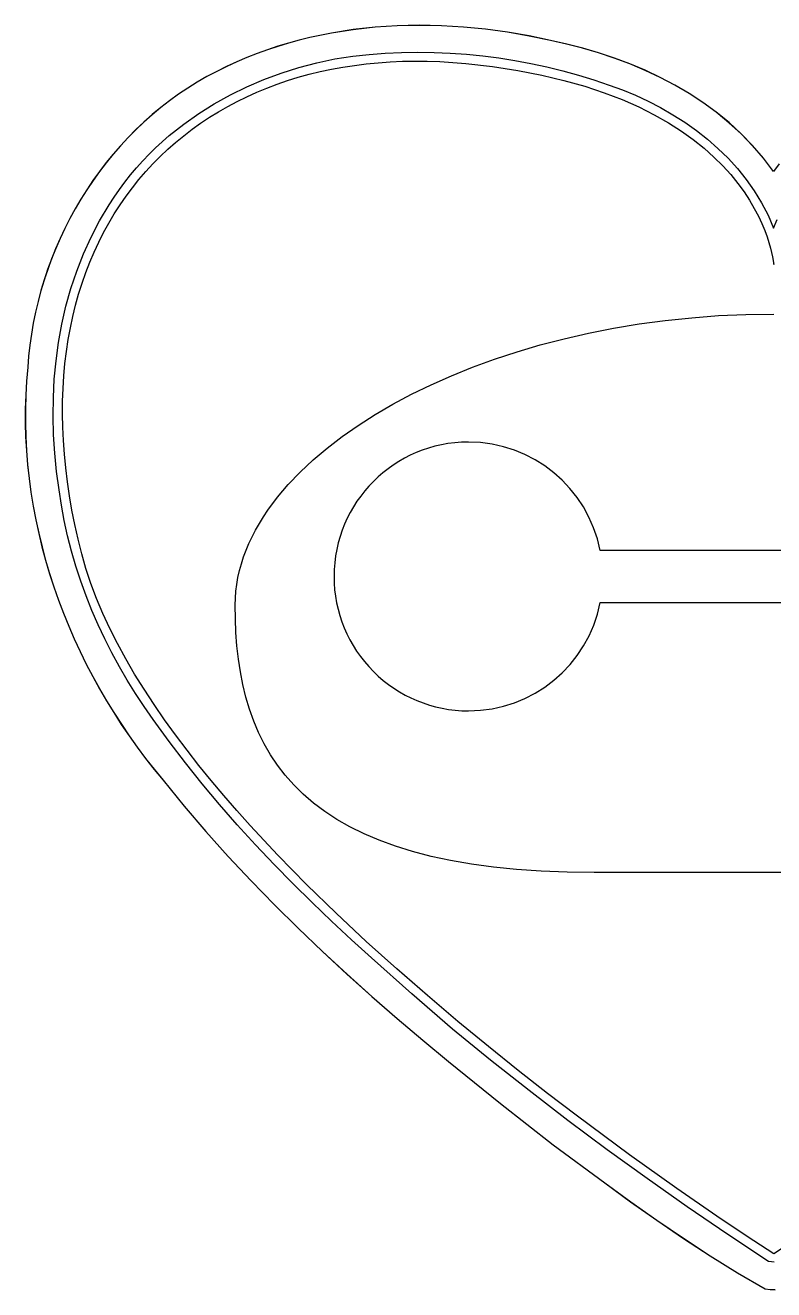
# Model space of a CAD drawing. Extents: x 30 to 845, y 30 to 720.
# Drawn here: x 30 to 437, y 30 to 720 of the extents above; entities that cross this region are included whole.
import ezdxf

# ---------------------------------------------------------------- set-up
doc = ezdxf.new("R2010")
doc.units = 0
for name, color, linetype in [('Base', 7, 'CONTINUOUS'), ('Eyes', 7, 'CONTINUOUS'), ('Face', 7, 'CONTINUOUS'), ('Heart', 7, 'CONTINUOUS'), ('Outline', 7, 'CONTINUOUS')]:
    doc.layers.add(name, color=color, linetype=linetype)

msp = doc.modelspace()

# ---------------------------------------------------------------- linework, layer by layer
at = {"layer": 'Base', "color": 7}
for p, q in [((208.34016, 717.114295), (196.479047, 715.243825)), ((220.290876, 718.434267), (208.34016, 717.114295)), ((232.304609, 719.220467), (220.290876, 718.434267)), ((244.354772, 719.489624), (232.304609, 719.220467)), ((256.414779, 719.258463), (244.354772, 719.489624)), ((268.458045, 718.543712), (256.414779, 719.258463)), ((280.457983, 717.362098), (268.458045, 718.543712)), ((292.388007, 715.730349), (280.457983, 717.362098)), ((173.131972, 709.784482), (167.392746, 708.049449)), ((178.913539, 711.369346), (173.131972, 709.784482)), ((184.734122, 712.80613), (178.913539, 711.369346)), ((196.479047, 715.243825), (184.734122, 712.80613)), ((304.221531, 713.665191), (292.388007, 715.730349)), ((315.93197, 711.183352), (304.221531, 713.665191)), ((324.677193, 709.266746), (315.93197, 711.183352)), ((156.054607, 704.120508), (150.462341, 701.92242)), ((161.699183, 706.162154), (156.054607, 704.120508)), ((167.392746, 708.049449), (161.699183, 706.162154)), ((333.397279, 707.045981), (324.677193, 709.266746)), ((342.064524, 704.513476), (333.397279, 707.045981)), ((350.651223, 701.661651), (342.064524, 704.513476)), ((139.448031, 697.048551), (134.032634, 694.36859)), ((144.925707, 699.565798), (139.448031, 697.048551)), ((150.462341, 701.92242), (144.925707, 699.565798)), ((359.129671, 698.482924), (350.651223, 701.661651)), ((367.472163, 694.969714), (359.129671, 698.482924)), ((128.68284, 691.523822), (123.401206, 688.493343)), ((134.032634, 694.36859), (128.68284, 691.523822)), ((375.650996, 691.11444), (367.472163, 694.969714)), ((383.638465, 686.90952), (375.650996, 691.11444)), ((118.241034, 685.285345), (113.204571, 681.90521)), ((123.401206, 688.493343), (118.241034, 685.285345)), ((391.406865, 682.347374), (383.638465, 686.90952)), ((398.928491, 677.420421), (391.406865, 682.347374)), ((108.294066, 678.358318), (103.511768, 674.650053)), ((113.204571, 681.90521), (108.294066, 678.358318)), ((406.175639, 672.121078), (398.928491, 677.420421)), ((98.859924, 670.785796), (94.340783, 666.77093)), ((103.511768, 674.650053), (98.859924, 670.785796)), ((413.120605, 666.441765), (406.175639, 672.121078)), ((89.956592, 662.610835), (85.709601, 658.310894)), ((94.340783, 666.77093), (89.956592, 662.610835)), ((419.735683, 660.374901), (413.120605, 666.441765)), ((85.709601, 658.310894), (81.602058, 653.876489)), ((425.99317, 653.912905), (419.735683, 660.374901)), ((77.63621, 649.313002), (73.814306, 644.625814)), ((81.602058, 653.876489), (77.63621, 649.313002)), ((431.86536, 647.048195), (425.99317, 653.912905)), ((73.814306, 644.625814), (70.138594, 639.820308)), ((437.32455, 639.77319), (431.86536, 647.048195)), ((440.517653, 644.077091), (437.32455, 639.77319)), ((66.611322, 634.901865), (63.234739, 629.875868)), ((70.138594, 639.820308), (66.611322, 634.901865)), ((63.234739, 629.875868), (60.011093, 624.747697)), ((60.011093, 624.747697), (56.942633, 619.522736)), ((54.031605, 614.206366), (51.280259, 608.803969)), ((56.942633, 619.522736), (54.031605, 614.206366)), ((51.280259, 608.803969), (48.690843, 603.320927)), ((48.690843, 603.320927), (46.265605, 597.762621)), ((46.265605, 597.762621), (44.006794, 592.134434)), ((41.916657, 586.441748), (39.997443, 580.689944)), ((44.006794, 592.134434), (41.916657, 586.441748)), ((39.997443, 580.689944), (38.2514, 574.884404)), ((38.2514, 574.884404), (36.680776, 569.030511)), ((36.680776, 569.030511), (35.28782, 563.133646)), ((35.28782, 563.133646), (34.07478, 557.199191)), ((34.07478, 557.199191), (33.043903, 551.232528)), ((32.197439, 545.239039), (31.537636, 539.224106)), ((33.043903, 551.232528), (32.197439, 545.239039)), ((31.537636, 539.224106), (31.066741, 533.19311)), ((31.066741, 533.19311), (30.405946, 525.589122)), ((30.405946, 525.589122), (29.965462, 517.98274)), ((29.965462, 517.98274), (29.742386, 510.377897)), ((29.742386, 510.377897), (29.733813, 502.778529)), ((29.733813, 502.778529), (29.936838, 495.188569)), ((29.936838, 495.188569), (30.348557, 487.611951)), ((30.348557, 487.611951), (30.966065, 480.052611)), ((30.966065, 480.052611), (31.786456, 472.514483)), ((31.786456, 472.514483), (32.806828, 465.0015)), ((32.806828, 465.0015), (34.024274, 457.517598)), ((34.024274, 457.517598), (35.43589, 450.066711)), ((35.43589, 450.066711), (37.038772, 442.652772)), ((37.038772, 442.652772), (38.830015, 435.279718)), ((38.830015, 435.279718), (40.806714, 427.951481)), ((40.806714, 427.951481), (42.965965, 420.671996)), ((42.965965, 420.671996), (45.304863, 413.445199)), ((45.304863, 413.445199), (47.820504, 406.275022)), ((47.820504, 406.275022), (50.509982, 399.165401)), ((50.509982, 399.165401), (53.370393, 392.12027)), ((53.370393, 392.12027), (56.398832, 385.143563)), ((56.398832, 385.143563), (59.592396, 378.239215)), ((59.592396, 378.239215), (62.948178, 371.411159)), ((62.948178, 371.411159), (66.463275, 364.663331)), ((66.463275, 364.663331), (70.134782, 357.999665)), ((70.134782, 357.999665), (73.959793, 351.424096)), ((73.959793, 351.424096), (77.935406, 344.940557)), ((77.935406, 344.940557), (82.058714, 338.552982)), ((82.058714, 338.552982), (86.326813, 332.265308)), ((86.326813, 332.265308), (90.736799, 326.081467)), ((90.736799, 326.081467), (95.285767, 320.005394)), ((95.285767, 320.005394), (99.970812, 314.041023)), ((99.970812, 314.041023), (104.78903, 308.19229)), ((104.78903, 308.19229), (116.301941, 294.018578)), ((116.301941, 294.018578), (128.144442, 280.148141)), ((128.144442, 280.148141), (140.296573, 266.566095)), ((140.296573, 266.566095), (152.738376, 253.257558)), ((152.738376, 253.257558), (165.44989, 240.207646)), ((165.44989, 240.207646), (178.411157, 227.401477)), ((178.411157, 227.401477), (191.602216, 214.824169)), ((191.602216, 214.824169), (205.003107, 202.460838)), ((205.003107, 202.460838), (218.593873, 190.2966)), ((218.593873, 190.2966), (232.354552, 178.316575)), ((232.354552, 178.316575), (246.265186, 166.505878)), ((246.265186, 166.505878), (260.305815, 154.849626)), ((260.305815, 154.849626), (274.45648, 143.332938)), ((274.45648, 143.332938), (288.69722, 131.940929)), ((288.69722, 131.940929), (317.36909, 109.47142)), ((317.36909, 109.47142), (345.401789, 88.617164)), ((345.401789, 88.617164), (359.564577, 78.363604)), ((359.564577, 78.363604), (373.85693, 68.293799)), ((373.85693, 68.293799), (388.302804, 58.458783)), ((388.302804, 58.458783), (402.926156, 48.909589)), ((402.926156, 48.909589), (417.750939, 39.69725)), ((417.750939, 39.69725), (432.80111, 30.8728)), ((432.80111, 30.8728), (435.553546, 30.503741)), ((435.553546, 30.503741), (438.237434, 30.460387))]:
    msp.add_line(p, q, dxfattribs=at)
at = {"layer": 'Eyes', "color": 7}
for p, q in [((252.869694, 490.092829), (249.394107, 489.105919)), ((256.413163, 490.910612), (252.869694, 490.092829)), ((260.019913, 491.554666), (256.413163, 490.910612)), ((263.685343, 492.02039), (260.019913, 491.554666)), ((267.404849, 492.303182), (263.685343, 492.02039)), ((271.173831, 492.398439), (267.404849, 492.303182)), ((277.6685, 492.106399), (271.173831, 492.398439)), ((271.173831, 492.398439), (271.173831, 492.398439)), ((284.021343, 491.257295), (277.6685, 492.106399)), ((290.205392, 489.873325), (284.021343, 491.257295)), ((296.193677, 487.976686), (290.205392, 489.873325)), ((236.262628, 483.559046), (233.195485, 481.795528)), ((239.420664, 485.176445), (236.262628, 483.559046)), ((242.66499, 486.643125), (239.420664, 485.176445)), ((245.991005, 487.954484), (242.66499, 486.643125)), ((249.394107, 489.105919), (245.991005, 487.954484)), ((301.95923, 485.589575), (296.193677, 487.976686)), ((307.475082, 482.734188), (301.95923, 485.589575)), ((312.714262, 479.432724), (307.475082, 482.734188)), ((224.585428, 475.674286), (221.927874, 473.372315)), ((227.352283, 477.848546), (224.585428, 475.674286)), ((230.223836, 479.890494), (227.352283, 477.848546)), ((233.195485, 481.795528), (230.223836, 479.890494)), ((317.649802, 475.70738), (312.714262, 479.432724)), ((322.254734, 471.580352), (317.649802, 475.70738)), ((219.384222, 470.947234), (216.959073, 468.403647)), ((221.927874, 473.372315), (219.384222, 470.947234)), ((326.502087, 467.073838), (322.254734, 471.580352)), ((212.482696, 462.979358), (210.440671, 460.10786)), ((214.657031, 465.746154), (212.482696, 462.979358)), ((216.959073, 468.403647), (214.657031, 465.746154)), ((330.364893, 462.210035), (326.502087, 467.073838)), ((333.816182, 457.011141), (330.364893, 462.210035)), ((208.535558, 457.136262), (206.771959, 454.069165)), ((210.440671, 460.10786), (208.535558, 457.136262)), ((336.828985, 451.499352), (333.816182, 457.011141)), ((205.154474, 450.911173), (203.687708, 447.666886)), ((206.771959, 454.069165), (205.154474, 450.911173)), ((339.376334, 445.696865), (336.828985, 451.499352)), ((202.37626, 444.340906), (201.224734, 440.937835)), ((203.687708, 447.666886), (202.37626, 444.340906)), ((341.431259, 439.625879), (339.376334, 445.696865)), ((200.237731, 437.462275), (199.419853, 433.918827)), ((201.224734, 440.937835), (200.237731, 437.462275)), ((342.966791, 433.308589), (341.431259, 439.625879)), ((198.775702, 430.312094), (198.30988, 426.646677)), ((199.419853, 433.918827), (198.775702, 430.312094)), ((531.984381, 433.308589), (342.966791, 433.308589)), ((198.026989, 422.927178), (197.931631, 419.158199)), ((198.30988, 426.646677), (198.026989, 422.927178)), ((197.931631, 419.158199), (198.021606, 415.526315)), ((198.021606, 415.526315), (198.289955, 411.919081)), ((198.289955, 411.919081), (198.734191, 408.342498)), ((198.734191, 408.342498), (199.351827, 404.802572)), ((199.351827, 404.802572), (200.140377, 401.305306)), ((200.140377, 401.305306), (201.097354, 397.856702)), ((341.479145, 398.685347), (343.015611, 405.005859)), ((343.015611, 405.005859), (532.033201, 405.005859)), ((201.097354, 397.856702), (202.220272, 394.462765)), ((202.220272, 394.462765), (203.506643, 391.129498)), ((339.422786, 392.611459), (341.479145, 398.685347)), ((203.506643, 391.129498), (204.95398, 387.862905)), ((204.95398, 387.862905), (206.559798, 384.668989)), ((333.858452, 381.292438), (336.87355, 386.806416)), ((336.87355, 386.806416), (339.422786, 392.611459)), ((206.559798, 384.668989), (208.32161, 381.553753)), ((208.32161, 381.553753), (210.236928, 378.523202)), ((330.404509, 376.091745), (333.858452, 381.292438)), ((210.236928, 378.523202), (212.303267, 375.583339)), ((212.303267, 375.583339), (214.518139, 372.740166)), ((214.518139, 372.740166), (216.879057, 369.999689)), ((326.538735, 371.226558), (330.404509, 376.091745)), ((216.879057, 369.999689), (219.383536, 367.36791)), ((219.383536, 367.36791), (222.015316, 364.863432)), ((317.679762, 362.591583), (322.288148, 366.719097)), ((322.288148, 366.719097), (326.538735, 371.226558)), ((222.015316, 364.863432), (224.755794, 362.502514)), ((224.755794, 362.502514), (227.598967, 360.287643)), ((227.598967, 360.287643), (230.538831, 358.221305)), ((307.497658, 355.565278), (312.740594, 358.866237)), ((312.740594, 358.866237), (317.679762, 362.591583)), ((230.538831, 358.221305), (233.569383, 356.305988)), ((233.569383, 356.305988), (236.684618, 354.544177)), ((236.684618, 354.544177), (239.878535, 352.93836)), ((239.878535, 352.93836), (243.145129, 351.491023)), ((243.145129, 351.491023), (246.478396, 350.204653)), ((296.208551, 350.325406), (301.977972, 352.710928)), ((301.977972, 352.710928), (307.497658, 355.565278)), ((246.478396, 350.204653), (249.872333, 349.081736)), ((249.872333, 349.081736), (253.320937, 348.12476)), ((253.320937, 348.12476), (256.818204, 347.336211)), ((256.818204, 347.336211), (260.35813, 346.718576)), ((260.35813, 346.718576), (263.934713, 346.274341)), ((263.934713, 346.274341), (267.541947, 346.005993)), ((267.541947, 346.005993), (271.173831, 345.916019)), ((271.173831, 345.916019), (277.672035, 346.20402)), ((277.672035, 346.20402), (284.028567, 347.049732)), ((284.028567, 347.049732), (290.216411, 348.430934)), ((290.216411, 348.430934), (296.208551, 350.325406))]:
    msp.add_line(p, q, dxfattribs=at)
at = {"layer": 'Face', "color": 7}
for p, q in [((364.174356, 556.744142), (378.369334, 558.66325)), ((378.369334, 558.66325), (392.817822, 560.180036)), ((392.817822, 560.180036), (407.501386, 561.280629)), ((407.501386, 561.280629), (422.401591, 561.951157)), ((422.401591, 561.951157), (437.500001, 562.177749)), ((323.294837, 548.711602), (336.618673, 551.754447)), ((336.618673, 551.754447), (350.251324, 554.436584)), ((350.251324, 554.436584), (364.174356, 556.744142)), ((297.647351, 541.599274), (310.298251, 545.32192)), ((310.298251, 545.32192), (323.294837, 548.711602)), ((273.456347, 533.210574), (285.360571, 537.557535)), ((285.360571, 537.557535), (297.647351, 541.599274)), ((261.953113, 528.572262), (273.456347, 533.210574)), ((250.869305, 523.656471), (261.953113, 528.572262)), ((230.033704, 513.047938), (240.223356, 518.477073)), ((240.223356, 518.477073), (250.869305, 523.656471)), ((220.318781, 507.382938), (230.033704, 513.047938)), ((211.097023, 501.495945), (220.318781, 507.382938)), ((202.386866, 495.40083), (211.097023, 501.495945)), ((194.206744, 489.111464), (202.386866, 495.40083)), ((179.510345, 476.005467), (186.575092, 482.64172)), ((186.575092, 482.64172), (194.206744, 489.111464)), ((173.030938, 469.216578), (179.510345, 476.005467)), ((167.155307, 462.288924), (173.030938, 469.216578)), ((161.901885, 455.236377), (167.155307, 462.288924)), ((159.514264, 451.667603), (161.901885, 455.236377)), ((155.228723, 444.453725), (157.289108, 448.072808)), ((157.289108, 448.072808), (159.514264, 451.667603)), ((153.335411, 440.812088), (155.228723, 444.453725)), ((150.05923, 433.468089), (151.611479, 437.149632)), ((151.611479, 437.149632), (153.335411, 440.812088)), ((147.478998, 426.054682), (148.680968, 429.769195)), ((148.680968, 429.769195), (150.05923, 433.468089)), ((145.613151, 418.585739), (146.455624, 422.326286)), ((146.455624, 422.326286), (147.478998, 426.054682)), ((144.480123, 411.075131), (144.953882, 414.834776)), ((144.953882, 414.834776), (145.613151, 418.585739)), ((144.098351, 403.536729), (144.194178, 407.308537)), ((144.194178, 407.308537), (144.480123, 411.075131)), ((144.19957, 396.035239), (144.098351, 403.536729)), ((144.51481, 388.632226), (144.19957, 396.035239)), ((145.06145, 381.336849), (144.51481, 388.632226)), ((145.856871, 374.158266), (145.06145, 381.336849)), ((146.918454, 367.105637), (145.856871, 374.158266)), ((148.26358, 360.188122), (146.918454, 367.105637)), ((149.90963, 353.414879), (148.26358, 360.188122)), ((151.873984, 346.795068), (149.90963, 353.414879)), ((154.174022, 340.337848), (151.873984, 346.795068)), ((156.827126, 334.052378), (154.174022, 340.337848)), ((159.850676, 327.947818), (156.827126, 334.052378)), ((163.262052, 322.033326), (159.850676, 327.947818)), ((167.078637, 316.318062), (163.262052, 322.033326)), ((171.317809, 310.811185), (167.078637, 316.318062)), ((175.99695, 305.521855), (171.317809, 310.811185)), ((181.133441, 300.45923), (175.99695, 305.521855)), ((186.744662, 295.63247), (181.133441, 300.45923)), ((192.847994, 291.050735), (186.744662, 295.63247)), ((199.460817, 286.723182), (192.847994, 291.050735)), ((206.600513, 282.658972), (199.460817, 286.723182)), ((214.284461, 278.867264), (206.600513, 282.658972)), ((222.530043, 275.357217), (214.284461, 278.867264)), ((231.35464, 272.13799), (222.530043, 275.357217)), ((240.775631, 269.218742), (231.35464, 272.13799)), ((250.810398, 266.608633), (240.775631, 269.218742)), ((261.476321, 264.316822), (250.810398, 266.608633)), ((272.790781, 262.352468), (261.476321, 264.316822)), ((284.771159, 260.724731), (272.790781, 262.352468)), ((297.434836, 259.442769), (284.771159, 260.724731)), ((310.799191, 258.515742), (297.434836, 259.442769)), ((324.881606, 257.952809), (310.799191, 258.515742)), ((339.699461, 257.763129), (324.881606, 257.952809)), ((535.300541, 257.763129), (339.699461, 257.763129))]:
    msp.add_line(p, q, dxfattribs=at)
at = {"layer": 'Heart', "color": 7}
for p, q in [((196.50123, 695.587383), (202.717775, 696.726035)), ((202.717775, 696.726035), (209.028391, 697.69742)), ((209.028391, 697.69742), (215.430832, 698.500182)), ((215.430832, 698.500182), (221.922858, 699.132966)), ((221.922858, 699.132966), (228.502225, 699.594416)), ((228.502225, 699.594416), (235.16669, 699.883175)), ((235.16669, 699.883175), (241.91401, 699.997887)), ((241.91401, 699.997887), (248.741943, 699.937195)), ((248.741943, 699.937195), (255.648245, 699.699745)), ((255.648245, 699.699745), (262.630675, 699.28418)), ((262.630675, 699.28418), (269.686988, 698.689143)), ((269.686988, 698.689143), (284.361101, 697.003972)), ((284.361101, 697.003972), (298.155257, 694.89164)), ((166.908045, 687.432597), (172.6206, 689.387238)), ((172.6206, 689.387238), (178.438439, 691.181393)), ((178.438439, 691.181393), (184.359319, 692.813707)), ((184.359319, 692.813707), (190.380997, 694.282822)), ((190.380997, 694.282822), (196.50123, 695.587383)), ((298.155257, 694.89164), (311.096615, 692.383668)), ((311.096615, 692.383668), (323.21233, 689.511578)), ((323.21233, 689.511578), (334.529561, 686.306891)), ((150.424511, 680.619322), (155.807758, 683.047283)), ((155.807758, 683.047283), (161.303017, 685.318827)), ((161.303017, 685.318827), (166.908045, 687.432597)), ((334.529561, 686.306891), (345.075464, 682.801129)), ((345.075464, 682.801129), (354.877197, 679.025811)), ((134.969274, 672.410496), (140.003026, 675.299572)), ((140.003026, 675.299572), (145.15552, 678.0363)), ((145.15552, 678.0363), (150.424511, 680.619322)), ((354.877197, 679.025811), (363.961916, 675.012461)), ((125.266963, 666.180721), (130.056505, 669.370427)), ((130.056505, 669.370427), (134.969274, 672.410496)), ((363.961916, 675.012461), (372.35678, 670.792599)), ((372.35678, 670.792599), (380.088945, 666.397747)), ((116.066529, 659.357824), (120.60289, 662.842735)), ((120.60289, 662.842735), (125.266963, 666.180721)), ((380.088945, 666.397747), (387.185569, 661.859426)), ((387.185569, 661.859426), (393.673808, 657.209157)), ((107.385916, 651.952653), (111.660123, 655.727345)), ((111.660123, 655.727345), (116.066529, 659.357824)), ((393.673808, 657.209157), (399.58082, 652.478461)), ((99.243065, 643.976058), (103.246149, 648.035106)), ((103.246149, 648.035106), (107.385916, 651.952653)), ((399.58082, 652.478461), (404.933763, 647.698861)), ((95.378908, 639.776867), (99.243065, 643.976058)), ((404.933763, 647.698861), (409.759792, 642.901876)), ((409.759792, 642.901876), (414.086067, 638.119029)), ((88.076345, 630.963477), (91.655921, 635.438888)), ((91.655921, 635.438888), (95.378908, 639.776867)), ((414.086067, 638.119029), (417.939743, 633.381841)), ((84.642424, 626.351991), (88.076345, 630.963477)), ((417.939743, 633.381841), (421.347978, 628.721833)), ((421.347978, 628.721833), (424.337929, 624.170527)), ((78.22052, 616.726216), (81.356402, 621.605785)), ((81.356402, 621.605785), (84.642424, 626.351991)), ((424.337929, 624.170527), (426.936754, 619.759443)), ((75.237021, 611.71464), (78.22052, 616.726216)), ((426.936754, 619.759443), (429.171609, 615.520104)), ((429.171609, 615.520104), (431.069652, 611.48403)), ((69.736146, 601.300892), (72.408149, 606.572413)), ((72.408149, 606.572413), (75.237021, 611.71464)), ((431.069652, 611.48403), (432.65804, 607.682743)), ((432.65804, 607.682743), (433.96393, 604.147764)), ((67.223255, 595.901431), (69.736146, 601.300892)), ((433.96393, 604.147764), (435.836846, 598.002816)), ((64.871719, 590.375387), (67.223255, 595.901431)), ((435.836846, 598.002816), (436.905658, 593.301356)), ((436.905658, 593.301356), (437.387623, 590.295555)), ((62.68378, 584.724118), (64.871719, 590.375387)), ((437.387623, 590.295555), (437.499998, 589.237583)), ((437.499998, 589.237583), (437.612373, 590.295555)), ((58.807668, 573.051323), (60.661682, 578.948977)), ((60.661682, 578.948977), (62.68378, 584.724118)), ((57.12398, 567.03251), (58.807668, 573.051323)), ((55.612861, 560.893895), (57.12398, 567.03251)), ((54.276554, 554.636834), (55.612861, 560.893895)), ((53.117301, 548.262684), (54.276554, 554.636834)), ((52.137347, 541.772799), (53.117301, 548.262684)), ((51.338933, 535.168537), (52.137347, 541.772799)), ((50.724302, 528.451254), (51.338933, 535.168537)), ((50.295697, 521.622305), (50.724302, 528.451254)), ((50.055361, 514.683048), (50.295697, 521.622305)), ((50.005537, 507.634837), (50.055361, 514.683048)), ((50.148468, 500.479029), (50.005537, 507.634837)), ((50.486397, 493.21698), (50.148468, 500.479029)), ((51.021565, 485.850046), (50.486397, 493.21698)), ((51.756217, 478.379584), (51.021565, 485.850046)), ((52.692595, 470.806949), (51.756217, 478.379584)), ((53.832942, 463.133498), (52.692595, 470.806949)), ((55.179501, 455.360587), (53.832942, 463.133498)), ((56.734514, 447.489572), (55.179501, 455.360587)), ((58.500225, 439.521808), (56.734514, 447.489572)), ((60.478876, 431.458653), (58.500225, 439.521808)), ((62.749057, 423.417639), (60.478876, 431.458653)), ((60.478876, 431.458653), (60.478876, 431.458653)), ((65.428473, 415.324383), (62.749057, 423.417639)), ((68.502886, 407.184609), (65.428473, 415.324383)), ((71.958056, 399.004042), (68.502886, 407.184609)), ((75.779742, 390.788404), (71.958056, 399.004042)), ((79.953704, 382.543422), (75.779742, 390.788404)), ((84.465703, 374.274818), (79.953704, 382.543422)), ((89.3015, 365.988316), (84.465703, 374.274818)), ((94.446853, 357.68964), (89.3015, 365.988316)), ((99.887523, 349.384515), (94.446853, 357.68964)), ((105.60927, 341.078665), (99.887523, 349.384515)), ((111.597855, 332.777813), (105.60927, 341.078665)), ((117.839037, 324.487683), (111.597855, 332.777813)), ((124.318577, 316.214), (117.839037, 324.487683)), ((131.022234, 307.962488), (124.318577, 316.214)), ((137.935769, 299.73887), (131.022234, 307.962488)), ((145.044942, 291.54887), (137.935769, 299.73887)), ((152.335513, 283.398214), (145.044942, 291.54887)), ((167.40389, 267.237824), (152.335513, 283.398214)), ((183.02698, 251.303493), (167.40389, 267.237824)), ((199.090864, 235.641013), (183.02698, 251.303493)), ((215.481624, 220.296176), (199.090864, 235.641013)), ((232.08534, 205.314774), (215.481624, 220.296176)), ((248.788093, 190.7426), (232.08534, 205.314774)), ((265.475964, 176.625444), (248.788093, 190.7426)), ((282.035034, 163.009101), (265.475964, 176.625444)), ((298.351384, 149.939361), (282.035034, 163.009101)), ((314.311095, 137.462017), (298.351384, 149.939361)), ((329.800248, 125.622861), (314.311095, 137.462017)), ((344.704923, 114.467685), (329.800248, 125.622861)), ((358.911202, 104.042282), (344.704923, 114.467685)), ((384.772895, 85.563961), (358.911202, 104.042282)), ((406.473974, 70.554235), (384.772895, 85.563961)), ((423.103086, 59.379442), (406.473974, 70.554235)), ((437.499998, 50.000003), (423.103086, 59.379442)), ((451.896911, 59.379442), (437.499998, 50.000003))]:
    msp.add_line(p, q, dxfattribs=at)
at = {"layer": 'Outline', "color": 7}
for p, q in [((208.362754, 717.145417), (196.501562, 715.27489)), ((220.313551, 718.465447), (208.362754, 717.145417)), ((232.327365, 719.251706), (220.313551, 718.465447)), ((244.377606, 719.520919), (232.327365, 719.251706)), ((256.437687, 719.289811), (244.377606, 719.520919)), ((268.481019, 718.575108), (256.437687, 719.289811)), ((280.481012, 717.393534), (268.481019, 718.575108)), ((292.411079, 715.761816), (280.481012, 717.393534)), ((173.154348, 709.815446), (167.415093, 708.080391)), ((178.935947, 711.400332), (173.154348, 709.815446)), ((184.756564, 712.837141), (178.935947, 711.400332)), ((196.501562, 715.27489), (184.756564, 712.837141)), ((304.244632, 713.696677), (292.411079, 715.761816)), ((315.95508, 711.214844), (304.244632, 713.696677)), ((324.700303, 709.298238), (315.95508, 711.214844)), ((156.076904, 704.151415), (150.484618, 701.953312)), ((161.721503, 706.193078), (156.076904, 704.151415)), ((167.415093, 708.080391), (161.721503, 706.193078)), ((208.19727, 702.767578), (217.009888, 703.666208)), ((217.009888, 703.666208), (225.847002, 704.308916)), ((225.847002, 704.308916), (234.701099, 704.696639)), ((234.701099, 704.696639), (243.564667, 704.830311)), ((243.564667, 704.830311), (252.430194, 704.710868)), ((252.430194, 704.710868), (261.290166, 704.339247)), ((261.290166, 704.339247), (270.137071, 703.716381)), ((270.137071, 703.716381), (278.963397, 702.843208)), ((278.963397, 702.843208), (287.761632, 701.720662)), ((333.420389, 707.077473), (324.700303, 709.298238)), ((342.087634, 704.544969), (333.420389, 707.077473)), ((350.674333, 701.693144), (342.087634, 704.544969)), ((139.470281, 697.079424), (134.054876, 694.399457)), ((144.947969, 699.596679), (139.470281, 697.079424)), ((150.484618, 701.953312), (144.947969, 699.596679)), ((169.206196, 693.513146), (178.799874, 696.540661)), ((178.799874, 696.540661), (188.517606, 699.094815)), ((188.517606, 699.094815), (198.327401, 701.171742)), ((198.327401, 701.171742), (208.19727, 702.767578)), ((287.761632, 701.720662), (296.524261, 700.349678)), ((296.524261, 700.349678), (305.243774, 698.731193)), ((305.243774, 698.731193), (313.912657, 696.866141)), ((313.912657, 696.866141), (322.523397, 694.755459)), ((359.152781, 698.514417), (350.674333, 701.693144)), ((367.495273, 695.001207), (359.152781, 698.514417)), ((128.70508, 691.554688), (123.423448, 688.524211)), ((134.054876, 694.399457), (128.70508, 691.554688)), ((150.518955, 686.053499), (159.76856, 690.016137)), ((159.76856, 690.016137), (169.206196, 693.513146)), ((322.523397, 694.755459), (331.068483, 692.400082)), ((331.068483, 692.400082), (339.540401, 689.800945)), ((339.540401, 689.800945), (347.93164, 686.958984)), ((375.674106, 691.145933), (367.495273, 695.001207)), ((383.661575, 686.941014), (375.674106, 691.145933)), ((118.263282, 685.316217), (113.22683, 681.93609)), ((123.423448, 688.524211), (118.263282, 685.316217)), ((141.489373, 681.629097), (150.518955, 686.053499)), ((347.93164, 686.958984), (355.061916, 684.338817)), ((355.061916, 684.338817), (362.12072, 681.412862)), ((391.429975, 682.378868), (383.661575, 686.941014)), ((398.951601, 677.451915), (391.429975, 682.378868)), ((108.316341, 678.389209), (103.534062, 674.680959)), ((113.22683, 681.93609), (108.316341, 678.389209)), ((124.218229, 671.410466), (132.711801, 676.746798)), ((132.711801, 676.746798), (141.489373, 681.629097)), ((362.12072, 681.412862), (369.079551, 678.182096)), ((369.079551, 678.182096), (375.909907, 674.647496)), ((406.198749, 672.152573), (398.951601, 677.451915)), ((98.88224, 670.816718), (94.363125, 666.801871)), ((103.534062, 674.680959), (98.88224, 670.816718)), ((116.040646, 665.623969), (124.218229, 671.410466)), ((375.909907, 674.647496), (382.583286, 670.810037)), ((382.583286, 670.810037), (389.071187, 666.670698)), ((413.143715, 666.473261), (406.198749, 672.152573)), ((89.978964, 662.641797), (85.732004, 658.341879)), ((94.363125, 666.801871), (89.978964, 662.641797)), ((108.211043, 659.39117), (116.040646, 665.623969)), ((389.071187, 666.670698), (395.345107, 662.230454)), ((395.345107, 662.230454), (401.376546, 657.490281)), ((419.758793, 660.406397), (413.143715, 666.473261)), ((85.732004, 658.341879), (81.624495, 653.907499)), ((100.761409, 652.715937), (108.211043, 659.39117)), ((401.376546, 657.490281), (407.137002, 652.451157)), ((426.01628, 653.944402), (419.758793, 660.406397)), ((77.658682, 649.344038), (73.836816, 644.656878)), ((81.624495, 653.907499), (77.658682, 649.344038)), ((93.723732, 645.602135), (97.189076, 649.213616)), ((97.189076, 649.213616), (100.761409, 652.715937)), ((407.137002, 652.451157), (412.597973, 647.114057)), ((431.88847, 647.079693), (426.01628, 653.944402)), ((73.836816, 644.656878), (70.161143, 639.8514)), ((87.130003, 638.053629), (90.369374, 641.881978)), ((90.369374, 641.881978), (93.723732, 645.602135)), ((412.597973, 647.114057), (417.730957, 641.479959)), ((417.730957, 641.479959), (422.507453, 635.549839)), ((437.34766, 639.80469), (431.88847, 647.079693)), ((440.540785, 644.108558), (437.34766, 639.80469)), ((66.633911, 634.932986), (63.257369, 629.907018)), ((70.161143, 639.8514), (66.633911, 634.932986)), ((81.01221, 630.074286), (84.009615, 634.11757)), ((84.009615, 634.11757), (87.130003, 638.053629)), ((422.507453, 635.549839), (426.898959, 629.324674)), ((63.257369, 629.907018), (60.033763, 624.778878)), ((78.141787, 625.924258), (81.01221, 630.074286)), ((426.898959, 629.324674), (430.876973, 622.805439)), ((60.033763, 624.778878), (56.965343, 619.553946)), ((70.208302, 612.976208), (75.402344, 621.66797)), ((75.402344, 621.66797), (78.141787, 625.924258)), ((430.876973, 622.805439), (434.412994, 615.993113)), ((54.054356, 614.237606), (51.30305, 608.835238)), ((56.965343, 619.553946), (54.054356, 614.237606)), ((434.412994, 615.993113), (437.47852, 608.88867)), ((437.47852, 608.88867), (439.435198, 613.636935)), ((51.30305, 608.835238), (48.713673, 603.352224)), ((65.539545, 604.0453), (70.208302, 612.976208)), ((48.713673, 603.352224), (46.288473, 597.793946)), ((61.383197, 594.897639), (65.539545, 604.0453)), ((46.288473, 597.793946), (44.029697, 592.165786)), ((57.72638, 585.555615), (61.383197, 594.897639)), ((41.939594, 586.473124), (40.020412, 580.721344)), ((44.029697, 592.165786), (41.939594, 586.473124)), ((40.020412, 580.721344), (38.274398, 574.915826)), ((54.556218, 576.04162), (57.72638, 585.555615)), ((38.274398, 574.915826), (36.703801, 569.061952)), ((51.859837, 566.378044), (54.556218, 576.04162)), ((36.703801, 569.061952), (35.310868, 563.165104)), ((49.624358, 556.587279), (51.859837, 566.378044)), ((35.310868, 563.165104), (34.097847, 557.230664)), ((33.066986, 551.264012), (32.220533, 545.270532)), ((34.097847, 557.230664), (33.066986, 551.264012)), ((47.836906, 546.691716), (49.624358, 556.587279)), ((32.220533, 545.270532), (31.560737, 539.255604)), ((46.484604, 536.713746), (47.836906, 546.691716)), ((31.560737, 539.255604), (31.089844, 533.22461)), ((31.089844, 533.22461), (30.42905, 525.620625)), ((45.554576, 526.67576), (46.484604, 536.713746)), ((30.42905, 525.620625), (29.98857, 518.014249)), ((45.033946, 516.600149), (45.554576, 526.67576)), ((29.98857, 518.014249), (29.7655, 510.409418)), ((29.7655, 510.409418), (29.756934, 502.810064)), ((44.909838, 506.509304), (45.033946, 516.600149)), ((45.169375, 496.425617), (44.909838, 506.509304)), ((29.756934, 502.810064), (29.959967, 495.220122)), ((45.799681, 486.371478), (45.169375, 496.425617)), ((29.959967, 495.220122), (30.371696, 487.643527)), ((30.371696, 487.643527), (30.989215, 480.084212)), ((46.787879, 476.369278), (45.799681, 486.371478)), ((30.989215, 480.084212), (31.809619, 472.546111)), ((48.121094, 466.44141), (46.787879, 476.369278)), ((31.809619, 472.546111), (32.830003, 465.033158)), ((32.830003, 465.033158), (34.047464, 457.549288)), ((49.393683, 457.980113), (48.121094, 466.44141)), ((34.047464, 457.549288), (35.459096, 450.098435)), ((50.953398, 449.575794), (49.393683, 457.980113)), ((35.459096, 450.098435), (37.061993, 442.684532)), ((52.794059, 441.234471), (50.953398, 449.575794)), ((37.061993, 442.684532), (38.853253, 435.311514)), ((54.909485, 432.962159), (52.794059, 441.234471)), ((38.853253, 435.311514), (40.829969, 427.983314)), ((40.829969, 427.983314), (42.989237, 420.703868)), ((57.293497, 424.764877), (54.909485, 432.962159)), ((42.989237, 420.703868), (45.328152, 413.477109)), ((59.939912, 416.64864), (57.293497, 424.764877)), ((45.328152, 413.477109), (47.843809, 406.306971)), ((62.842551, 408.619467), (59.939912, 416.64864)), ((65.995233, 400.683375), (62.842551, 408.619467)), ((47.843809, 406.306971), (50.533304, 399.197388)), ((69.391777, 392.84638), (65.995233, 400.683375)), ((50.533304, 399.197388), (53.393732, 392.152294)), ((73.026003, 385.1145), (69.391777, 392.84638)), ((53.393732, 392.152294), (56.422188, 385.175623)), ((56.422188, 385.175623), (59.615767, 378.27131)), ((76.89173, 377.493751), (73.026003, 385.1145)), ((59.615767, 378.27131), (62.971564, 371.443289)), ((80.982778, 369.990151), (76.89173, 377.493751)), ((62.971564, 371.443289), (66.486675, 364.695493)), ((85.292965, 362.609717), (80.982778, 369.990151)), ((66.486675, 364.695493), (70.158195, 358.031857)), ((89.816112, 355.358466), (85.292965, 362.609717)), ((70.158195, 358.031857), (73.983219, 351.456315)), ((73.983219, 351.456315), (77.958842, 344.972801)), ((94.546038, 348.242414), (89.816112, 355.358466)), ((77.958842, 344.972801), (82.08216, 338.585249)), ((99.476562, 341.26758), (94.546038, 348.242414)), ((82.08216, 338.585249), (86.350268, 332.297592)), ((108.061308, 329.294836), (99.476562, 341.26758)), ((86.350268, 332.297592), (90.76026, 326.113766)), ((90.76026, 326.113766), (95.309233, 320.037704)), ((116.947852, 317.570491), (108.061308, 329.294836)), ((95.309233, 320.037704), (99.994281, 314.073341)), ((126.117432, 306.082047), (116.947852, 317.570491)), ((99.994281, 314.073341), (104.8125, 308.22461)), ((104.8125, 308.22461), (116.325411, 294.050878)), ((135.551284, 294.817003), (126.117432, 306.082047)), ((116.325411, 294.050878), (128.167913, 280.180384)), ((145.230645, 283.76286), (135.551284, 294.817003)), ((155.136753, 272.907117), (145.230645, 283.76286)), ((128.167913, 280.180384), (140.320045, 266.59825)), ((165.250845, 262.237275), (155.136753, 272.907117)), ((140.320045, 266.59825), (152.761849, 253.289598)), ((175.554157, 251.740833), (165.250845, 262.237275)), ((152.761849, 253.289598), (165.473365, 240.239551)), ((186.027926, 241.405291), (175.554157, 251.740833)), ((196.653389, 231.21815), (186.027926, 241.405291)), ((165.473365, 240.239551), (178.434633, 227.433231)), ((178.434633, 227.433231), (191.625694, 214.855761)), ((207.411784, 221.16691), (196.653389, 231.21815)), ((218.284346, 211.23907), (207.411784, 221.16691)), ((191.625694, 214.855761), (205.026588, 202.492263)), ((240.296925, 191.703593), (218.284346, 211.23907)), ((205.026588, 202.492263), (218.617355, 190.327858)), ((218.617355, 190.327858), (232.378036, 178.347671)), ((262.54102, 172.51172), (240.296925, 191.703593)), ((232.378036, 178.347671), (246.288672, 166.536823)), ((283.23007, 155.581629), (262.54102, 172.51172)), ((246.288672, 166.536823), (260.329302, 154.880436)), ((260.329302, 154.880436), (274.479968, 143.363633)), ((304.183822, 138.973045), (283.23007, 155.581629)), ((274.479968, 143.363633), (288.720709, 131.971536)), ((325.388776, 122.68173), (304.183822, 138.973045)), ((288.720709, 131.971536), (317.39258, 109.50195)), ((346.831428, 106.70345), (325.388776, 122.68173)), ((317.39258, 109.50195), (345.42522, 88.647846)), ((368.498276, 91.033967), (346.831428, 106.70345)), ((390.375819, 75.669045), (368.498276, 91.033967)), ((345.42522, 88.647846), (359.587947, 78.394441)), ((359.587947, 78.394441), (373.88023, 68.324814)), ((412.450554, 60.604448), (390.375819, 75.669045)), ((373.88023, 68.324814), (388.326035, 58.489976)), ((388.326035, 58.489976), (402.949325, 48.940937)), ((434.70898, 45.83594), (412.450554, 60.604448)), ((402.949325, 48.940937), (417.774065, 39.728709)), ((436.224111, 45.573176), (434.70898, 45.83594)), ((437.67635, 45.538067), (436.224111, 45.573176)), ((417.774065, 39.728709), (432.82422, 30.9043)), ((432.82422, 30.9043), (435.576663, 30.535243)), ((435.576663, 30.535243), (438.260571, 30.491892))]:
    msp.add_line(p, q, dxfattribs=at)

doc.saveas('drawing.dxf')
